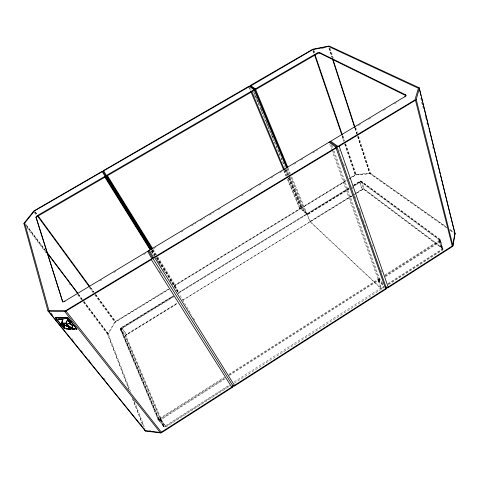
<?xml version="1.0" encoding="UTF-8"?>
<svg xmlns="http://www.w3.org/2000/svg" width="479" height="479" viewBox="0 0 479 479"><rect width="100%" height="100%" fill="white"/><g stroke="black" fill="none" stroke-linecap="round" stroke-linejoin="round"><path stroke-width="0.36" stroke-dasharray="2.4 1.8" d="M129.138 389.463L108.044 334.971A1.383 0.808 -37 0 1 108.176 334.216L115.235 322.092A0.647 0.371 -36.1 0 1 115.577 321.75L168.788 289.208M165.447 425.801L160.082 418.862A1.311 0.898 -41.6 0 1 158.633 418.7L164.004 425.639A1.293 0.904 -42 0 0 165.447 425.801L229.255 385.026M234.273 381.817L384.056 286.095M387.804 283.694L441.572 249.331A1.227 0.802 -12.4 0 0 441.794 248.164L439.578 239.805A1.239 0.802 -12.8 0 1 439.351 240.973L441.572 249.331M229.561 385.547L165.692 426.376A2.161 1.503 -42 0 1 163.285 426.094L125.348 336.24A1.802 1.078 -36.5 0 1 126.438 334.294L176.955 303.201M383.871 286.903L381.368 288.502L309.943 221.34L351.257 195.911M388.253 284.101L442.069 249.703A2.042 1.341 -12.4 0 0 442.434 247.757L364.327 189.073A1.7 0.988 -18.7 0 0 362.064 189.259L356.346 192.78M173.248 295.95L121.594 327.642A1.814 1.072 -36.3 0 0 120.474 329.594L157.902 419.167L163.644 426.561A2.161 1.503 -42.1 0 0 166.051 426.843L229.866 386.038M234.261 383.23L384.062 287.448M388.439 284.646L442.213 250.266A2.042 1.341 -12.3 0 0 442.584 248.314L440.225 239.392L361.771 181.475A1.712 0.976 -18.9 0 0 359.495 181.673L353.789 185.175M224.681 377.715L158.992 419.556L158.621 419.083L224.364 377.212M228.734 374.428L380.991 277.467M384.769 275.06L440.165 239.781L440.321 240.356L384.96 275.617M229.046 374.931L380.56 278.419M157.902 419.167A2.185 1.503 -41.6 0 0 160.321 419.43L224.986 378.218M229.369 375.44L380.991 278.838M385.116 276.197L439.842 241.338A2.06 1.335 -12.8 0 0 440.225 239.392M225.286 378.739L160.693 419.909A2.179 1.503 -41.6 0 1 158.274 419.64L120.81 330.043A1.814 1.072 -36.3 0 1 121.923 328.097L173.542 296.417M380.56 279.79L378.685 280.987L378.242 280.574M385.565 276.599L439.997 241.913A2.06 1.335 -12.7 0 0 440.375 239.967L360.507 180.906L351.664 186.331M382.823 283.041L380.122 280.538L378.787 281.389L383.661 285.921M164.004 425.639L125.959 335.863A1.078 0.647 -36.5 0 1 126.612 334.695L177.164 303.572M182.852 300.07L353.514 195.007M354.149 194.618L356.059 193.444M356.693 193.049L362.417 189.528A1.018 0.593 -18.7 0 1 363.777 189.415L441.794 248.164M163.644 426.561L125.672 336.683A1.796 1.078 -36.5 0 1 126.767 334.737L177.242 303.662M352.071 196.025L182.924 300.165L178.35 292.819L349.353 187.894M354.616 194.462L356.52 193.288M357.154 192.899L362.238 189.768A1.7 0.988 -18.7 0 1 364.501 189.588L442.584 248.314M177.194 291.573L178.092 291.022L157.352 257.367M288.089 178.439L300.818 208.874L305.285 213.029L306.422 212.329L291.477 176.182M158.621 419.083L120.504 328.157L173.29 295.771M349.137 187.882L178.272 292.717L174.44 286.185A1.317 0.784 -32.1 0 0 173.829 285.909M158.992 419.556L120.84 328.612L173.59 296.238M349.287 188.415L178.565 293.19L156.735 257.744M353.634 185.744L360.681 181.421L440.321 240.356M348.904 188.798L307.099 214.454L307.41 214.748L349.245 189.067M353.969 185.69L359.669 182.194A1.712 0.976 -18.9 0 1 361.944 181.996M173.751 296.788L122.091 328.498A1.09 0.641 -36.3 0 0 121.427 329.666L158.998 419.179A1.311 0.898 -41.6 0 0 160.447 419.341M351.784 187.511L360.022 182.457A1.03 0.587 -18.9 0 1 361.388 182.337L439.728 240.38A1.233 0.802 -12.7 0 1 439.5 241.548M167.961 289.226L115.415 321.361A1.359 0.784 -36.1 0 0 114.691 322.074L107.841 333.767A1.389 0.808 -36.9 0 0 107.709 334.522L128.935 389.415M174.44 286.185A1.317 0.784 -32 0 1 175.17 284.819L299.734 208.64A1.281 0.748 -22.7 0 1 301.381 208.527L306.997 213.736L310.26 221.633M346.341 180.14L301.866 207.335A1.281 0.742 -22.6 0 0 301.381 208.527M350.742 177.446L355.149 174.757A1.281 0.719 -19.2 0 1 356.077 174.446L369.758 173.176A1.299 0.73 -18.4 0 1 370.554 173.332L446.045 226.597M175.033 285.819A0.623 0.371 -32 0 1 175.374 285.173L300.04 208.928A0.605 0.353 -22.7 0 1 300.818 208.874M306.422 212.329L301.944 208.185A0.605 0.353 -22.6 0 1 302.171 207.623L346.048 180.781M349.197 178.859L355.49 175.009A0.605 0.341 -19.2 0 1 355.933 174.859L369.626 173.602A0.617 0.347 -18.4 0 1 369.998 173.673L446.608 227.848M94.848 295.016L115.02 322.529A1.359 0.79 -36.1 0 1 115.744 321.816L168.877 289.316M174.122 286.376A1.317 0.784 -32.1 0 1 174.733 286.652A1.317 0.784 -32 0 1 175.458 285.286L299.944 209.143A1.281 0.748 -22.7 0 1 301.59 209.03L307.201 214.245M288.675 178.086L301.59 209.03A1.281 0.748 -22.6 0 1 302.075 207.838L346.521 180.655M349.035 179.116L355.322 175.272A1.281 0.719 -19.2 0 1 356.25 174.961L369.932 173.697A1.299 0.73 -18.4 0 1 370.722 173.853L446.775 227.585M99.848 281.029L102.386 279.497M113.816 272.623L116.355 271.096M143.628 254.69L146.167 253.163M153.627 248.679L156.19 247.14M181.188 232.099L183.11 230.944M191.444 225.932L195.929 223.232M200.396 220.544L204.862 217.861M209.329 215.173L213.79 212.49M218.256 209.802L220.807 208.269M241.224 195.989L243.763 194.462M250.116 190.642L252.655 189.109M259.007 185.289L261.546 183.762M271.072 178.032L273.617 176.506M279.964 172.685L282.508 171.159M293.902 164.297L296.435 162.776M300.866 160.112L303.393 158.591M312.883 152.885L317.308 150.22M358.37 125.522L360.286 124.372M368.567 119.391L371.057 117.888M383.517 110.398L386.008 108.901M394.301 103.907L398.139 101.602M321.409 48.577L323.57 48.157M149.406 430.34L150.879 430.519M449.703 229.178L453.356 231.758M450.44 230.171L454.11 232.764M450.266 230.441L453.93 233.028M382.697 283.969L377.847 279.473L381.122 288.633M378.045 280.023L384.134 285.682M299.734 208.64L300.04 208.928L287.322 178.595M158.04 419.406L158.345 419.73M51.54 313.44L52.924 315.152M71.88 338.587L73.287 340.324M88.747 359.436L90.154 361.172M103.709 377.931L105.111 379.667M140.67 423.616L141.592 424.759M81.376 350.544L82.328 351.688M50.888 312.853L51.828 314.014M160.261 420.801L160.471 421.071L158.908 419.059M157.998 419.287L158.525 419.963M159.537 421.269L159.884 421.712L158.178 419.52M162.393 424.939L162.04 424.496L163.908 426.891L163.375 426.214M160.321 419.43L166.051 426.843M27.099 227.806L46.229 253.134M69.233 283.586L70.108 284.742M77.544 294.597L81.484 299.812M83.256 302.153L108.044 334.971M26.147 224.669L44.858 249.493M78.275 293.837L82.316 299.195M83.657 300.974L108.386 333.785A0.659 0.383 -36.9 0 0 108.326 334.144L130.528 391.325M26.471 225.597L45.643 251.026M78.64 294.783L82.232 299.549M84.023 301.92L108.326 334.144M26.465 225.902L45.583 251.241M78.161 294.429L82.095 299.638M83.867 301.992L108.176 334.216M34.518 211.904L36.673 214.843M89.878 287.484L93.339 292.208M95.07 294.561L115.235 322.092M120.474 329.594L125.672 336.683M34.374 212.538L36.105 214.903M89.202 287.316L93.118 292.651M126.612 334.695L121.762 328.043A1.09 0.641 -36.3 0 0 121.091 329.211L125.959 335.863M120.504 328.157L120.84 328.612M35.26 211.796L36.991 214.161M90.854 287.789L93.884 291.927M95.614 294.298L115.744 321.816M35.368 212.137L37.093 214.49M90.25 287.137L94.135 292.453M95.86 294.807L115.577 321.75M121.594 327.642L126.767 334.737M163.555 426.442L163.788 426.801M159.465 270.785L161.034 273.275M151.813 250.158L154.921 255.145M156.465 257.63L177.787 291.861M151.502 250.703L154.627 255.726M156.208 258.253L162.507 268.354M163.291 269.617L164.854 272.126M169.937 280.275L172.674 284.664M151.568 251.164L154.292 255.529M157.375 260.474L160.07 264.791M151.226 251.457L154.394 256.528M153.136 249.337L157.292 256.031M157.687 256.666L175.458 285.286M152.633 249.781L155.771 254.828M152.448 249.775L155.549 254.768M157.094 257.247L178.092 291.022M152.011 250.152L155.154 255.199M175.17 284.819L175.374 285.173M182.637 299.704L191.241 314.338M193.384 318.026L194.887 320.589M178.643 293.292L178.853 293.657M249.074 87.364L250.242 90.148M283.879 170.38L286.22 175.961M248.499 86.501L250.236 90.639M283.813 170.686L286.155 176.272M287.286 178.966L299.944 209.143M253.762 94.465L254.624 96.53M285.268 169.931L287.538 175.374M285.137 169.71L287.424 175.194M288.568 177.931L301.453 208.784M250.523 88.633L251.098 90.01M284.676 170.284L286.951 175.727M256.103 96.908L258.672 103.081M261.235 109.242L262.923 113.289M266.294 121.391L268.821 127.468M271.09 132.923L271.952 134.988M272.234 135.677L273.671 139.114M286.191 169.207L288.442 174.625M289.567 177.326L302.171 207.623M254.121 92.651L254.984 94.722M255.271 95.411L260.432 107.817M260.72 108.493L269.473 129.534M269.755 130.198L271.144 133.545M272.258 136.222L274.21 140.91M274.491 141.58L278.97 152.334M279.251 153.017L280.107 155.07M281.245 157.807L283.808 163.968M286.376 170.123L288.352 174.877M288.633 175.553L302.075 207.838M253.469 91.884L285.083 167.722M285.227 168.111L288.083 174.961M289.226 177.703L301.944 208.185M288.059 167.907L290.34 173.434M306.889 213.951L310.152 221.837L381.559 289.047L332.3 151.304M287.46 168.267L290.316 175.17M290.885 176.541L306.063 213.185M286.855 168.632L289.148 174.152M290.292 176.901L305.285 213.029M134.276 400.971L145.143 428.962M132.611 398.432L143.466 426.484M132.557 398.779L142.868 425.448M331.091 145.239L332.833 150.131M333.085 150.825L379.458 280.963M329.803 144.317L332.049 150.604M332.151 145.508L332.887 147.592M334.12 151.065L380.122 280.538M338.779 149.646L339.27 151.053M343.688 163.692L344.425 165.794M352.017 187.505L352.508 188.906M355.196 196.594L355.927 198.695M359.352 208.491L360.088 210.586M360.334 211.287L361.31 214.083M363.513 220.382L364.244 222.484M365.232 225.298L365.968 227.405M372.117 244.997L372.596 246.374M380.799 269.827L381.529 271.922M312.889 50.864L313.847 53.684M342.126 136.575L343.784 141.449M344.736 144.233L355.322 175.272M313.931 50.469L314.889 53.295M343.09 136.24L344.509 140.419M345.694 143.904L356.25 174.961M313.482 50.109L314.679 53.624M342.515 135.437L344.407 141M345.353 143.772L355.933 174.859M313.23 51.002L313.943 53.103M342.06 135.599L343.952 141.155M344.898 143.928L355.49 175.009M360.507 180.906L360.681 181.421M362.417 189.528L359.849 181.936A1.03 0.587 -18.9 0 1 361.214 181.816L363.777 189.415M359.495 181.673L362.238 189.768M361.771 181.475L364.501 189.588M328.839 47.87L331.983 57.552M354.843 128.031L357.136 135.108M357.591 136.509L369.626 173.602M330.115 48.229L333.264 57.977M355.741 127.504L357.579 133.198M358.496 136.036L370.722 173.853M329.468 48.577L332.384 57.57M355.226 128.085L357.065 133.749M357.981 136.569L369.998 173.673M329.259 48.199L332.186 57.24M355.155 128.103L356.999 133.791M357.915 136.623L369.932 173.697M442.997 248.99L440.638 240.063M439.824 240.207L442.003 248.409M439.842 241.338L442.213 250.266M421.825 102.225L422.712 105.829M420.784 98.327L423.622 109.859M425.22 116.343L425.747 118.505M426.813 122.816L427.519 125.696M432.651 146.562L433.184 148.724"/><path stroke-width="0.72" d="M72.227 328.57L71.958 328.588M144.161 428.777L144.784 430.31L145.388 430.639L160.178 432.447A1.7 1.186 -42.7 0 0 161.315 432.142L231.704 387.104A1.629 1.186 -35.3 0 0 232.477 385.2A1.623 1.186 -35 0 0 234.453 385.35L385.571 288.651A1.581 1.108 -16.7 0 0 385.984 287.023A1.587 1.102 -16.4 0 0 388.14 287.005L452.218 246.008A1.605 1.048 -11.7 0 0 452.811 245.236L454.906 233.129L449.577 212.233M69.245 328.474L68.964 328.81L68.982 328.474M49.367 310.572L48.828 310.29L24.698 223.076L34.5 210.952L101.62 172.045A0.719 0.311 -30.2 0 1 102.392 171.949L150.789 249.912M24.68 223.232L24.812 222.891M371.572 245.931L386.182 287.58A1.581 1.102 -16.4 0 0 388.337 287.568L452.362 246.589A1.605 1.048 -11.6 0 0 452.96 245.811L455.044 233.908L419.37 88.31A1.856 0.88 -16.9 0 0 419.047 87.705L329.438 46.146A1.485 0.605 -21.1 0 0 328.582 46.116L313.452 49.062A1.467 0.593 -21.6 0 0 312.404 49.451L250.966 85.07A1.461 0.617 -23.9 0 0 250.307 86.184A1.461 0.617 -24 0 0 248.499 86.501L104.063 170.225A1.515 0.653 -30.1 0 0 103.081 171.554A1.515 0.653 -30.2 0 0 101.446 171.745L34.398 210.616A1.563 0.659 -32.9 0 0 33.506 211.353L24.231 222.933A1.599 0.677 -33.5 0 0 23.962 223.651L47.936 310.823L145.053 430.579A1.682 1.15 -43 0 0 145.772 431.106L160.555 432.926A1.7 1.186 -42.8 0 0 161.692 432.621L232.022 387.607A1.629 1.186 -35.3 0 0 232.794 385.703L152.436 257.708L148.484 250.804M72.868 328.744L72.868 328.6A0.994 0.455 29.7 0 1 73.071 328.588M73.958 328.648L73.994 329.121M65.904 323.391L68.76 326.953L65.928 323.355L61.516 323.271L64.737 327.271L61.516 323.271L62.539 319.487L58.258 319.23L62.905 319.301L61.875 323.086L62.905 319.301M329.845 141.748L336.719 146.544A1.868 0.976 -20.3 0 0 339.174 146.263L415.467 100.225A1.892 0.922 -16.9 0 0 416.203 99.434L419.37 88.31M68.88 328.612L68.916 328.51A0.719 0.329 29.9 0 1 69.102 328.492M73.562 329.205L73.556 328.953M61.899 323.056L65.815 323.193L67.569 319.409L70.784 323.523L67.683 319.894M67.707 319.864L66.084 323.337L69.341 327.408L62.126 323.696L69.341 327.408M330.642 141.269L337.527 146.059A0.886 0.461 -20.3 0 0 338.39 146.065L414.898 99.943L418.424 88.286L328.63 46.481L312.757 49.63L250.954 85.807L251.074 85.418M76.718 328.983L75.766 328.917L76.718 328.983L68.084 318.074L55.6 317.805L64.33 328.552L65.276 328.708L64.276 328.678L55.408 317.703L68.102 318.044L76.909 329.085L68.138 317.942L55.426 317.673M75.844 329.013L76.933 329.049M73.323 328.762L73.161 328.947M73.053 329.067C72.748 328.732 73.85 329.205 73.143 329.127M73.341 329.079L73.443 328.857M73.383 328.684L73.311 329.151A1.018 0.467 29.8 0 0 73.509 329.205L73.461 328.983M73.892 328.971L74.041 328.66M74.49 329.199L74.443 329.199A1.024 0.467 29.8 0 1 74.281 329.193L74.215 328.839M74.419 329.235L74.329 328.744M74.395 329.031L74.574 329.025M71.479 328.612L71.94 329.151L71.515 328.564M71.934 328.69C72.7 329.085 72.419 328.708 72.682 328.875M72.155 328.558L72.431 329.049M72.173 328.935L72.209 329.109M68.952 328.744L69.509 328.983M69.491 328.977L69.156 328.81M69.802 328.486L70.263 329.061C71.437 329.247 69.73 328.558 70.491 328.828M69.635 328.959L69.778 329.031A0.838 0.383 29.9 0 1 69.653 329.073A0.724 0.329 29.9 0 1 69.401 329.055L69.359 329.043M70.413 328.516L69.784 328.522L70.353 328.965M70.527 328.66L70.138 328.756M67.695 328.492L68.096 329.025L67.952 328.594L68.868 329.019L67.707 328.45M67.144 328.474L67.749 329.013L67.078 328.432M68.246 328.959L67.874 328.426M66.844 328.989A1.132 0.515 30 0 0 66.982 328.989L66.773 328.899A0.665 0.305 29.9 0 1 66.611 328.863L66.773 328.947M66.539 328.63L67.03 328.72M65.216 328.582L64.312 328.582M68.76 326.953L61.516 323.271M49.247 310.608L65.851 310.536L151.304 258.935A0.916 0.503 -31.8 0 0 151.568 258.229L147.628 251.319M232.794 385.703A1.623 1.186 -35 0 0 234.764 385.852L385.769 289.208A1.581 1.108 -16.7 0 0 386.182 287.58M47.936 310.823A2 1.03 -36.9 0 0 48.636 311.266L64.713 311.518A2.024 1.066 -36.6 0 0 66.024 311.099L151.31 259.63A1.934 1.066 -31.8 0 0 152.436 257.708A1.928 1.06 -31.6 0 0 154.621 257.63L336.102 148.113A1.868 0.982 -20.4 0 0 336.719 146.544L355.011 198.701M62.168 301.111A2.605 1.353 -36.1 0 0 64.803 301.123L404.965 96.578A2.431 1.168 -17.4 0 0 405.521 94.752L319.643 52.552A1.958 0.808 -21.4 0 0 317.128 53.031L37.482 215.508A2.096 0.898 -33 0 0 35.961 217.436L62.689 301.776A2.599 1.353 -36.2 0 0 63 302.177M69.838 328.977L69.754 329.043A0.838 0.383 29.9 0 1 69.671 329.043M62.689 301.776L36.404 218.035A2.09 0.898 -33.1 0 1 37.925 216.113L105.284 176.961M106.679 176.152L254.355 90.321M255.666 89.561L317.355 53.708A1.958 0.808 -21.4 0 1 319.87 53.229L405.731 95.549A2.431 1.174 -17.4 0 1 406.096 95.872M65.527 310.685L65.851 310.536M74.179 328.654L73.94 329.073M73.006 328.744L73.251 328.702M74.191 328.839L74.269 328.744M72.119 328.684L72.012 328.851M58.258 319.23L62.881 319.337M68.305 329.001L67.713 328.462M67.934 328.63L68.868 329.019M70.263 329.061L70.94 329.103M66.779 328.762L66.581 328.474M66.803 328.947L66.785 328.588M73.353 329.193L73.371 329.163A1.018 0.467 29.8 0 0 73.532 329.169M286.574 167.937L254.08 89.663L249.517 86.513L104.236 170.524A0.719 0.311 -30.1 0 0 103.769 171.153L152.059 249.152M250.954 85.807L255.397 88.896L287.771 167.219M250.307 86.184L254.738 89.28L287.172 167.578M329.055 142.227L335.983 147.227M248.499 86.501L248.87 86.873M385.984 287.023L386.445 287.4M454.852 232.938L454.577 232.614L454.685 233.051M48.636 311.266L145.772 431.106M67.102 328.402L67.539 329.007M62.126 323.696L64.964 327.277M68.407 328.444L68.85 329.049M67.551 319.445L70.784 323.523M66.024 311.099L161.692 432.621M64.713 311.518L160.555 432.926M64.803 301.123L65.06 301.459M144.676 430.112L144.945 430.471M23.962 223.651L24.854 224.837M46.655 251.876L77.826 293.238M46.541 252.217L77.742 293.591M35.961 217.436L36.404 218.035M37.482 215.508L37.925 216.113M37.536 216.017L89.447 286.885M37.955 215.67L89.812 286.544M151.31 259.63L232.022 387.607M154.561 257.498L154.34 257.145A0.916 0.503 -31.6 0 1 153.31 257.181L149.34 250.289M234.764 385.852L154.34 257.145L335.623 147.777A0.886 0.467 -20.4 0 0 335.911 147.035M151.424 249.529L103.081 171.554M105.895 177.571L116.038 193.833M116.433 194.462L150.729 249.475M104.733 177.032L149.993 249.505M104.428 170.835L104.063 170.225M107.374 175.577L152.747 248.709M106.512 175.559L151.861 248.541M250.804 91.483L283.628 169.782M251.679 91.387L284.388 169.602M232.477 385.2L232.68 385.763M335.689 147.969L336.102 148.113L385.769 289.208M355.256 199.402L371.333 245.236M339.174 146.263L388.337 287.568M314.919 54.325L342.281 134.743M314.422 54.51L341.82 134.898M317.128 53.031L317.355 53.708M319.643 52.552L319.87 53.229M332.426 58.935L354.61 127.318M332.833 58.953L354.999 127.372M405.521 94.752L405.731 95.549M404.965 96.578L405.066 96.974M415.467 100.225L452.362 246.589M416.203 99.434L452.96 245.811M419.047 87.705L421.005 95.68M421.358 97.135L422.424 101.488M422.783 102.937L428.645 126.845M428.998 128.294L432.19 141.317M432.369 142.041L440.147 173.763M440.494 175.182L449.404 211.532M454.882 233.345A1.581 1.012 -11.8 0 1 455.044 233.908M68.12 325.756A3.102 1.431 29.9 0 0 72.796 327.073A3.102 1.431 29.9 0 0 69.455 323.672A3.102 1.431 29.9 0 0 68.12 325.756M68.341 325.702A2.796 1.287 29.9 0 0 72.551 326.888A2.796 1.287 29.9 0 0 69.539 323.822A2.796 1.287 29.9 0 0 68.341 325.702"/></g></svg>
